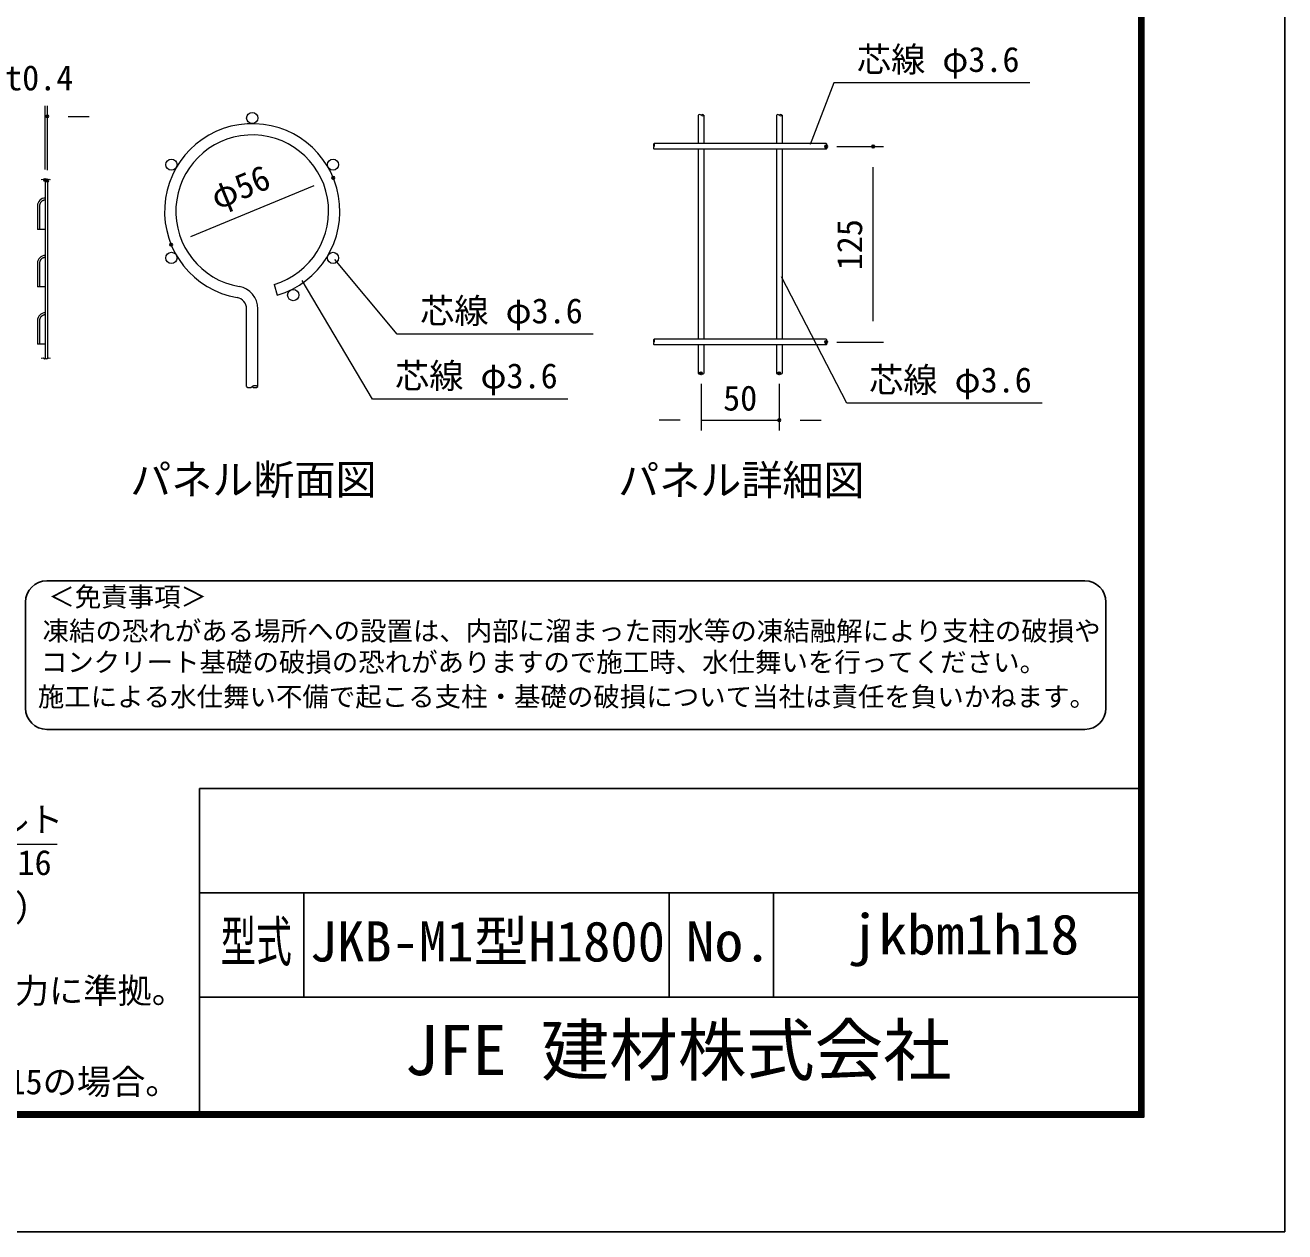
# Model space of a CAD drawing. Units: millimetres, scale not verified. Extents: x -4200 to 4200, y -2970 to 2970.
# Drawn here: x 1786 to 4200, y -2970 to -657 of the extents above; entities that cross this region are included whole.
import ezdxf
from ezdxf.enums import TextEntityAlignment as Align

# ---------------------------------------------------------------- set-up
doc = ezdxf.new("R2010")
doc.units = ezdxf.units.MM
doc.header["$LTSCALE"] = 10
doc.header["$PDMODE"] = 32
doc.header["$PDSIZE"] = 5
doc.linetypes.add('DASHED', pattern=[7.5, 6, -1.5])
for name, color, linetype, lineweight in [('0-1_D-TTL-TXT', 7, 'Continuous', 25), ('0-2_D-STR-TXT', 7, 'Continuous', 13), ('0-3_D-STR-DIM', 7, 'Continuous', 13), ('0-5_D-STR3', 3, 'Continuous', 13), ('0-6_D-STR2', 7, 'Continuous', 13), ('0-8_Defpoints', 8, 'Continuous', 25), ('0-E_D-TTL', 7, 'Continuous', 25)]:
    doc.layers.add(name, color=color, linetype=linetype, lineweight=lineweight)
doc.styles.add('ＭＳ ゴシック', font='')
doc.styles.get('ＭＳ ゴシック').set_extended_font_data('MS Gothic')

msp = doc.modelspace()

# ---------------------------------------------------------------- linework, layer by layer
at = {"layer": '0-1_D-TTL-TXT', "color": 2}
for p, q in [((3816.5, -1721.94), (1826.99, -1721.94)), ((1786.31, -1762.62), (1786.31, -1966)), ((3857.18, -1966), (3857.18, -1762.62)), ((1826.99, -2006.68), (3816.5, -2006.68))]:
    msp.add_line(p, q, dxfattribs=at)
for centre, start, end in [((1826.99, -1762.62), 90, 180), ((3816.5, -1762.62), 0, 90), ((1826.99, -1966), 180, 270), ((3816.5, -1966), 270, 0)]:
    msp.add_arc(centre, 40.68, start, end, dxfattribs=at)
at = {"layer": '0-2_D-STR-TXT'}
msp.add_line((1379.57, -2226.95), (1846.84, -2226.95), dxfattribs=at)
for points in [[(3711.07, -767.25), (3335.49, -767.25), (3290.08, -885.21)], [(2874, -1249.27), (2498.42, -1249.27), (2379.3, -1105.84)], [(2825.92, -1373.83), (2451.61, -1373.83), (2316.29, -1146.48)], [(3734.58, -1381.66), (3360.27, -1381.66), (3235.45, -1139.43)]]:
    msp.add_lwpolyline(points, dxfattribs=at)
at = {"layer": '0-3_D-STR-DIM'}
for p, q in [((1824.16, -933.55), (1824.16, -811.65)), ((1828.16, -934.78), (1828.16, -811.65)), ((1824.16, -831.65), (1828.16, -831.65)), ((1868.16, -831.65), (1908.16, -831.65)), ((3341.01, -889.22), (3431.01, -889.22)), ((3411.01, -1224.22), (3411.01, -929.22)), ((2339.18, -964.77), (2102.5, -1062.34)), ((3341.01, -1264.22), (3431.01, -1264.22)), ((3081.01, -1344.22), (3081.01, -1434.01)), ((3231.01, -1344.22), (3231.01, -1434.01)), ((3041.01, -1414.01), (3001.01, -1414.01)), ((3081.01, -1414.01), (3231.01, -1414.01)), ((3271.01, -1414.01), (3311.01, -1414.01))]:
    msp.add_line(p, q, dxfattribs=at)
for points in [[(1816.45, -952.89), (1820.08, -951.89), (1823.38, -953.7), (1828.9, -952.67), (1826.83, -953.97), (1831.8, -951.89), (1833.73, -952.67)], [(1816.45, -1295.32), (1820.08, -1294.32), (1823.38, -1296.13), (1828.9, -1295.09), (1826.83, -1296.39), (1831.8, -1294.32), (1833.73, -1295.09)]]:
    msp.add_lwpolyline(points, dxfattribs=at)
for centre, radius, start, end in [((3078.31, -831.94), 3.83, 45.18146, 134.81854), ((3083.71, -831.94), 3.83, 45.18146, 134.81854), ((3083.71, -826.5), 3.83, 225.18146, 314.81854), ((3228.31, -831.94), 3.83, 45.18146, 134.81854), ((3233.71, -831.94), 3.83, 45.18146, 134.81854), ((3233.71, -826.5), 3.83, 225.18146, 314.81854), ((2993.72, -886.52), 3.83, 135.18146, 224.81854), ((2993.72, -891.92), 3.83, 135.18146, 224.81854), ((2988.29, -886.52), 3.83, 315.18146, 44.81854), ((3323.72, -891.92), 3.83, 135.18146, 224.81854), ((3318.29, -886.52), 3.83, 315.18146, 44.81854), ((3318.29, -891.92), 3.83, 315.18146, 44.81854), ((2993.72, -1261.52), 3.83, 135.18146, 224.81854), ((2993.72, -1266.92), 3.83, 135.18146, 224.81854), ((2988.29, -1261.52), 3.83, 315.18146, 44.81854), ((3323.72, -1266.92), 3.83, 135.18146, 224.81854), ((3318.29, -1261.52), 3.83, 315.18146, 44.81854), ((3318.29, -1266.92), 3.83, 315.18146, 44.81854), ((3078.31, -1326.94), 3.83, 45.18146, 134.81854), ((3078.31, -1321.5), 3.83, 225.18146, 314.81854), ((3083.71, -1321.5), 3.83, 225.18146, 314.81854), ((3228.31, -1326.94), 3.83, 45.18146, 134.81854), ((3228.31, -1321.5), 3.83, 225.18146, 314.81854), ((3233.71, -1321.5), 3.83, 225.18146, 314.81854), ((2215.44, -1342.55), 9, 233.12027, 306.87973), ((2226.24, -1356.95), 9, 53.12027, 126.87973), ((2226.24, -1342.55), 9, 233.12027, 306.87973)]:
    msp.add_arc(centre, radius, start, end, dxfattribs=at)
at = {"layer": '0-5_D-STR3', "linetype": 'DASHED'}
for p, q in [((1813.16, -1003.14), (1813.16, -1048.26)), ((1813.16, -1113.14), (1813.16, -1158.26)), ((1813.16, -1223.14), (1813.16, -1268.26))]:
    msp.add_line(p, q, dxfattribs=at)
for centre in [(1824.16, -1003.14), (1824.16, -1113.14), (1824.16, -1223.14)]:
    msp.add_arc(centre, 11, 90, 180, dxfattribs=at)
at = {"layer": '0-6_D-STR2'}
for p, q in [((3075.61, -829.22), (3075.61, -883.82)), ((3086.41, -829.22), (3086.41, -883.82)), ((3225.61, -829.22), (3225.61, -883.82)), ((3236.41, -829.22), (3236.41, -883.82)), ((3321.01, -883.82), (2991.01, -883.82)), ((3321.01, -894.62), (2991.01, -894.62)), ((3075.61, -894.62), (3075.61, -1258.82)), ((3086.41, -894.62), (3086.41, -1258.82)), ((3225.61, -894.62), (3225.61, -1258.82)), ((3236.41, -894.62), (3236.41, -1258.82)), ((1824.16, -953.27), (1824.16, -1295.69)), ((1828.16, -953.27), (1828.16, -1295.69)), ((1809.16, -1003.14), (1809.16, -1048.26)), ((1824.16, -1048.26), (1809.16, -1048.26)), ((1809.16, -1113.14), (1809.16, -1158.26)), ((1824.16, -1158.26), (1809.16, -1158.26)), ((2262.67, -1153.85), (2268.85, -1174.55)), ((2210.04, -1349.75), (2210.04, -1200.37)), ((2231.64, -1349.75), (2231.64, -1200.37)), ((1809.16, -1223.14), (1809.16, -1268.26)), ((1824.16, -1268.26), (1809.16, -1268.26)), ((3321.01, -1258.82), (2991.01, -1258.82)), ((3321.01, -1269.62), (2991.01, -1269.62)), ((3075.61, -1269.62), (3075.61, -1324.22)), ((3086.41, -1269.62), (3086.41, -1324.22)), ((3225.61, -1269.62), (3225.61, -1324.22)), ((3236.41, -1269.62), (3236.41, -1324.22))]:
    msp.add_line(p, q, dxfattribs=at)
for centre in [(2220.84, -834.75), (2065.99, -924.15), (2375.68, -924.15), (2065.99, -1102.95), (2375.68, -1102.95), (2299.55, -1174.1)]:
    msp.add_circle(centre, 10.8, dxfattribs=at)
for centre, radius, start, end in [((2220.84, -1013.55), 168, 286.60421, 260.16066), ((2220.84, -1013.55), 146.4, 286.60421, 260.16066), ((1824.16, -1003.14), 15, 90, 180), ((1824.16, -1113.14), 15, 90, 180), ((2188.44, -1200.37), 43.2, 0, 80.16066), ((2188.44, -1200.37), 21.6, 0, 80.16066), ((1824.16, -1223.14), 15, 90, 180)]:
    msp.add_arc(centre, radius, start, end, dxfattribs=at)
at = {"layer": '0-8_Defpoints'}
for p in [(1828.16, -831.65), (3321.01, -889.22), (3411.01, -889.22), (1824.16, -953.55), (1828.16, -954.78), (2376.16, -949.52), (2065.52, -1077.58), (3321.01, -1264.22), (3081.01, -1324.22), (3231.01, -1324.22), (3231.01, -1414.01)]:
    msp.add_point(p, dxfattribs=at)
at = {"layer": '0-E_D-TTL'}
for p, q in [((2119.92, -2119.92), (2119.92, -2739.92)), ((2119.92, -2119.92), (3919.92, -2119.92)), ((2119.92, -2319.92), (3919.92, -2319.92)), ((2319.92, -2319.92), (2319.92, -2519.92)), ((3019.92, -2319.92), (3019.92, -2519.92)), ((3219.92, -2319.92), (3219.92, -2519.92)), ((2119.92, -2519.92), (3919.92, -2519.92))]:
    msp.add_line(p, q, dxfattribs=at)
at = {"layer": '0-E_D-TTL', "color": 2}
msp.add_lwpolyline([(-4200.08, 2970.08), (4199.92, 2970.08), (4199.92, -2969.92), (-4200.08, -2969.92)], close=True, dxfattribs=at)
at = {"layer": '0-E_D-TTL'}
for points in [[(-3930.08, 2750.08), (3929.92, 2750.08), (3929.92, -2749.92), (-3930.08, -2749.92)], [(-3927.58, 2747.58), (3927.42, 2747.58), (3927.42, -2747.42), (-3927.58, -2747.42)], [(-3925.08, 2745.08), (3924.92, 2745.08), (3924.92, -2744.92), (-3925.08, -2744.92)], [(-3922.58, 2742.58), (3922.42, 2742.58), (3922.42, -2742.42), (-3922.58, -2742.42)], [(-3920.08, 2740.08), (3919.92, 2740.08), (3919.92, -2739.92), (-3920.08, -2739.92)]]:
    msp.add_lwpolyline(points, close=True, dxfattribs=at)

# ---------------------------------------------------------------- texts
at = {"layer": '0-1_D-TTL-TXT', "style": 'ＭＳ ゴシック'}
for s, height, p in [('パネル断面図', 57.7, (1986.93, -1574.07)), ('パネル詳細図', 57.7, (2922.1, -1574.99)), ('＜免責事項＞ \u3000\u3000', 37.17, (1830, -1782.29)), ('凍結の恐れがある場所への設置は、内部に溜まった雨水等の凍結融解により支柱の破損や', 37.17, (1819, -1847.78)), ('コンクリート基礎の破損の恐れがありますので施工時、水仕舞いを行ってください。', 37.17, (1815.66, -1907.51)), ('施工による水仕舞い不備で起こる支柱・基礎の破損について当社は責任を負いかねます。 ', 37.17, (1809.97, -1973.8)), ('JKB-M1型H1800', 76.98, (2330.98, -2474.73)), ('（設計条件）風荷重：昭和57年改正 建築基準法・同施行令に基づく風圧力に準拠。', 48.09, (-365.66, -2546.12)), ('JFE 建材株式会社', 96.19, (2512.3, -2698.43)), (' ・内部摩擦角Φ＝30°・N値＝15の場合。', 48.09, (890.13, -2720.76))]:
    msp.add_text(s, height=height, dxfattribs=at).set_placement(p, align=Align.BOTTOM_LEFT)
for s, width, p in [('型式', 0.65, (2160.18, -2474.73)), ('jkbm1h18', 1.05, (3365.92, -2461.39)), ('No.', 1.05, (3051.92, -2474.73))]:
    msp.add_text(s, height=76.98, dxfattribs=dict(at, width=width)).set_placement(p, align=Align.BOTTOM_LEFT)
at = {"layer": '0-2_D-STR-TXT', "style": 'ＭＳ ゴシック'}
for s, p in [('芯線 φ3.6', (3379.72, -760.86)), ('芯線 φ3.6', (2542.65, -1242.87)), ('芯線 φ3.6', (2494.56, -1367.44)), ('芯線 φ3.6', (3403.23, -1375.26)), ('自在継手ボルト', (1399.39, -2218.05)), ('M8x16', (1672.82, -2300.5)), ('継手BN(角根)', (1402.66, -2382.59))]:
    msp.add_text(s, height=48.09, dxfattribs=at).set_placement(p, align=Align.BOTTOM_LEFT)
at = {"layer": '0-3_D-STR-DIM', "style": 'ＭＳ ゴシック'}
for s, p in [('t0.4', (1747.22, -796.13)), ('50', (3123.38, -1409.98))]:
    msp.add_text(s, height=48.09, dxfattribs=at).set_placement(p, align=Align.BOTTOM_LEFT)
for s, rotation, p in [('φ56', 22.404, (2159.1, -1024.65)), ('125', 90, (3404.26, -1126.72))]:
    msp.add_text(s, height=48.09, rotation=rotation, dxfattribs=at).set_placement(p, align=Align.BOTTOM_LEFT)

doc.saveas('drawing.dxf')
